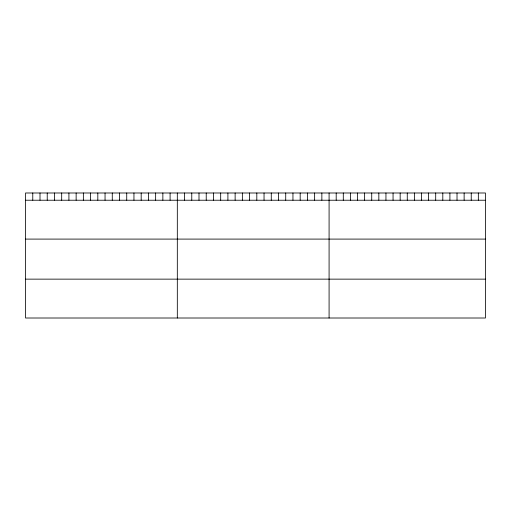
<?xml version="1.0" encoding="UTF-8"?>
<svg xmlns="http://www.w3.org/2000/svg" width="511" height="511" viewBox="0 0 511 511"><rect width="100%" height="100%" fill="white"/><g stroke="black" fill="none" stroke-linecap="round" stroke-linejoin="round"><path stroke-width="0.77" d="M485.45 200.223L485.45 318.008L25.55 318.008L25.55 192.992L485.45 192.992L485.45 200.223L25.55 200.223M25.55 239.091L485.45 239.091M25.55 279.14L485.45 279.14M478.341 192.992L478.341 200.223M471.238 192.992L471.238 200.223M464.129 192.992L464.129 200.223M457.019 192.992L457.019 200.223M449.91 192.992L449.91 200.223M442.807 192.992L442.807 200.223M435.698 192.992L435.698 200.223M428.588 192.992L428.588 200.223M421.479 192.992L421.479 200.223M414.376 192.992L414.376 200.223M407.267 192.992L407.267 200.223M400.158 192.992L400.158 200.223M393.055 192.992L393.055 200.223M385.946 192.992L385.946 200.223M378.836 192.992L378.836 200.223M371.727 192.992L371.727 200.223M364.624 192.992L364.624 200.223M357.515 192.992L357.515 200.223M350.405 192.992L350.405 200.223M343.296 192.992L343.296 200.223M336.193 192.992L336.193 200.223M329.084 192.992L329.084 318.008M321.86 192.992L321.86 200.223M314.629 192.992L314.629 200.223M307.405 192.992L307.405 200.223M300.174 192.992L300.174 200.223M292.95 192.992L292.95 200.223M285.719 192.992L285.719 200.223M278.495 192.992L278.495 200.223M271.271 192.992L271.271 200.223M264.04 192.992L264.04 200.223M256.816 192.992L256.816 200.223M249.585 192.992L249.585 200.223M242.361 192.992L242.361 200.223M235.13 192.992L235.13 200.223M227.906 192.992L227.906 200.223M220.682 192.992L220.682 200.223M213.451 192.992L213.451 200.223M206.227 192.992L206.227 200.223M198.996 192.992L198.996 200.223M191.772 192.992L191.772 200.223M184.541 192.992L184.541 200.223M177.317 192.992L177.317 318.008M170.093 192.992L170.093 200.223M162.862 192.992L162.862 200.223M155.638 192.992L155.638 200.223M148.407 192.992L148.407 200.223M141.183 192.992L141.183 200.223M133.952 192.992L133.952 200.223M126.728 192.992L126.728 200.223M119.504 192.992L119.504 200.223M112.273 192.992L112.273 200.223M105.049 192.992L105.049 200.223M97.818 192.992L97.818 200.223M90.594 192.992L90.594 200.223M83.363 192.992L83.363 200.223M76.139 192.992L76.139 200.223M68.915 192.992L68.915 200.223M61.684 192.992L61.684 200.223M54.46 192.992L54.46 200.223M47.229 192.992L47.229 200.223M40.005 192.992L40.005 200.223M32.774 192.992L32.774 200.223"/></g></svg>
